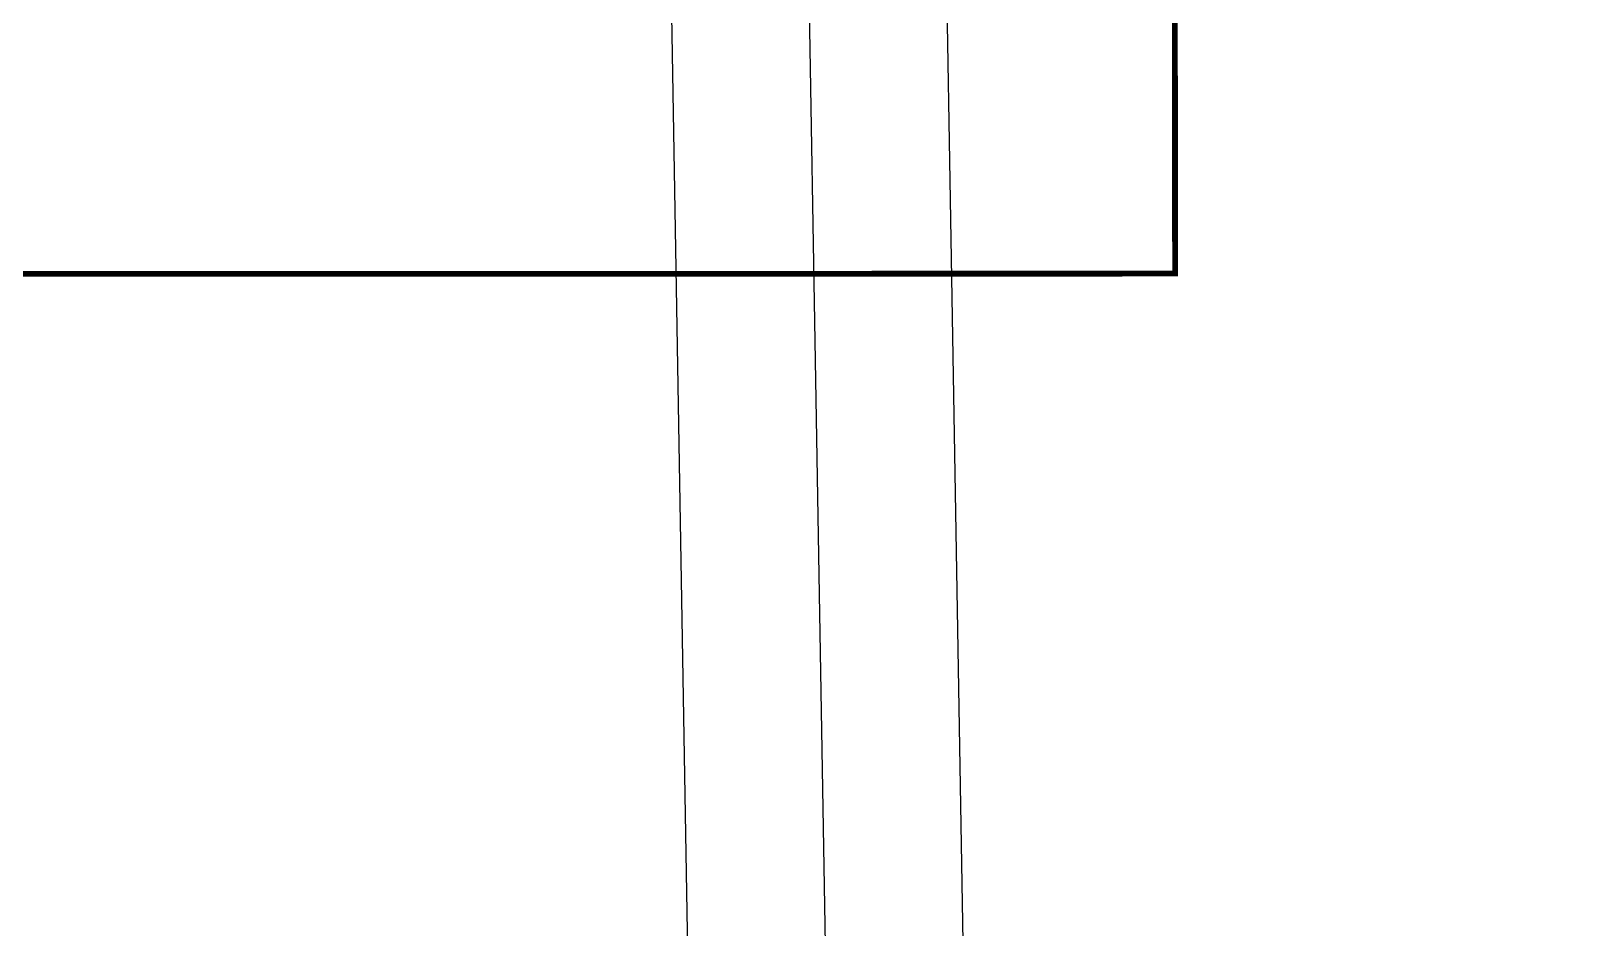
# Model space of a CAD drawing. Extents: x 529262 to 576451, y 2694391 to 2717535.
# Drawn here: x 566554.2 to 566690.4, y 2709283 to 2709361.1 of the extents above; entities that cross this region are included whole.
import ezdxf
from ezdxf.xclip import XClip

# ---------------------------------------------------------------- set-up
doc = ezdxf.new("R2010")
doc.units = 0
doc.header["$XCLIPFRAME"] = 0
for name, color, linetype in [('PP-COM', 7, 'Continuous'), ('RD-中线', 40, 'Continuous'), ('RD-红线', 7, 'Continuous')]:
    doc.layers.add(name, color=color, linetype=linetype)

# ---------------------------------------------------------------- blocks, each defined once
blk = doc.blocks.new('A$C19FD0107')
at = {"layer": 'RD-中线', "color": 8, "linetype": 'Continuous', "flags": 128}
blk.add_lwpolyline([(-4376.62, 15011.45), (-4371.14, 14690.58)], dxfattribs=at)
for points in [[(-4490.73, 14139.44, 0), (-4490.29, 14139.42)], [(-3818.25, 14086.17, 0), (-3817.74, 14086.17)]]:
    blk.add_lwpolyline(points, format="xyb", dxfattribs=at)
at = {"layer": 'RD-红线', "color": 8, "linetype": 'Continuous', "flags": 128}
for points in [[(-4364.07, 14979.7), (-4357.86, 14615.3)], [(-4388.06, 14978.75), (-4383.68, 14722.13)]]:
    blk.add_lwpolyline(points, dxfattribs=at)

msp = doc.modelspace()

# ---------------------------------------------------------------- linework, layer by layer
at = {"const_width": 0.5}
msp.add_lwpolyline([(566028.964, 2709839.461), (565876.265, 2709839.261), (565876.394, 2709267.88), (566408.228, 2709267.964), (566408.154, 2709339.933), (566653.935, 2709340), (566653.753, 2709778.668), (566028.899, 2709776.063), (566028.964, 2709839.461)], dxfattribs=at)

# ---------------------------------------------------------------- block references
at = {"layer": 'PP-COM'}
ref = msp.add_blockref('A$C19FD0107', (570997.993, 2694390.603), dxfattribs=at)
XClip(ref).set_block_clipping_path([(-9366.4383134884, 14428.6043910822), (-3328.4480743363, 17452.7484863754)])

doc.saveas('drawing.dxf')
